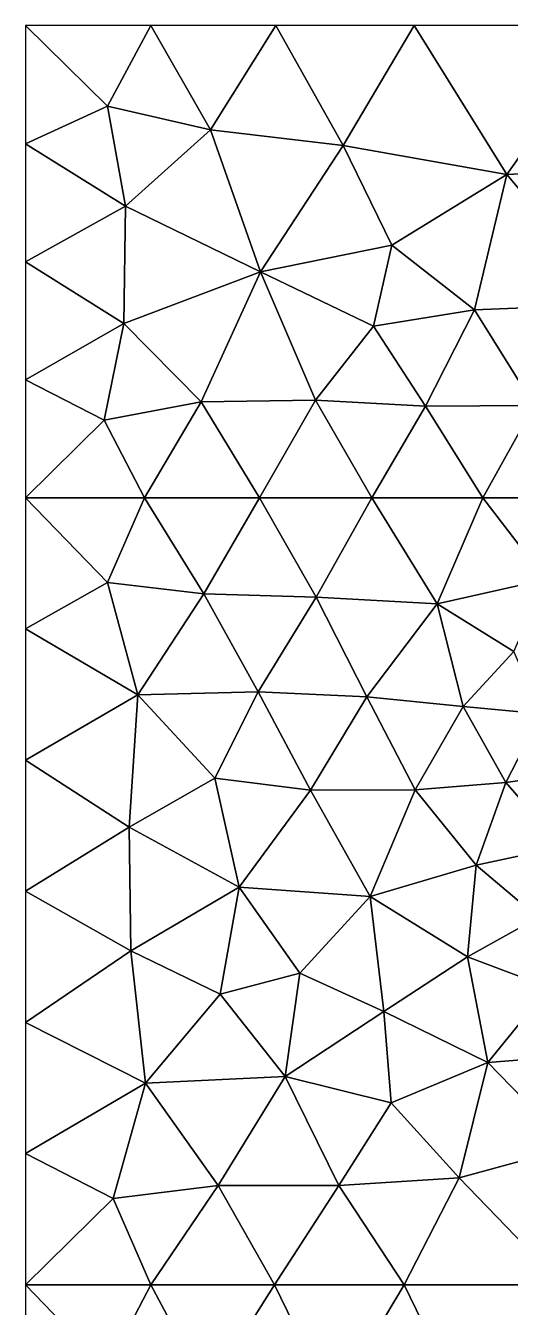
# Model space of a CAD drawing. Header units: metres. Extents: x 2 to 72, y -280 to 0.
# Drawn here: x 2 to 9.7, y -20.36 to 0 of the extents above; entities that cross this region are included whole.
import ezdxf

# ---------------------------------------------------------------- set-up
doc = ezdxf.new("R2010")
doc.units = ezdxf.units.M

msp = doc.modelspace()

# ---------------------------------------------------------------- linework, layer by layer
at = {"layer": 'layer', "color": 0}
for points in [[(2, 0), (2, -1.875), (3.3023, -1.27988)], [(3.98675, 0), (2, 0), (3.3023, -1.27988)], [(4.93683, -1.65715), (3.98675, 0), (3.3023, -1.27988)], [(5.9735, 0), (3.98675, 0), (4.93683, -1.65715)], [(7.04373, -1.90145), (5.9735, 0), (4.93683, -1.65715)], [(8.16749, 0), (5.9735, 0), (7.04373, -1.90145)], [(9.63883, -2.36248), (8.16749, 0), (7.04373, -1.90145)], [(11.3183, 0), (8.16749, 0), (9.63883, -2.36248)], [(12.6271, -2.21626), (11.3183, 0), (9.63883, -2.36248)], [(3.3023, -1.27988), (2, -1.875), (3.5879, -2.86727)], [(3.3023, -1.27988), (3.5879, -2.86727), (4.93683, -1.65715)], [(4.93683, -1.65715), (3.5879, -2.86727), (5.73075, -3.91319)], [(7.04373, -1.90145), (4.93683, -1.65715), (5.73075, -3.91319)], [(2, -1.875), (2, -3.75), (3.5879, -2.86727)], [(7.81374, -3.4854), (7.04373, -1.90145), (5.73075, -3.91319)], [(9.63883, -2.36248), (7.04373, -1.90145), (7.81374, -3.4854)], [(12.6271, -2.21626), (9.63883, -2.36248), (11.3716, -4.42177)], [(9.63883, -2.36248), (7.81374, -3.4854), (9.1291, -4.51495)], [(11.3716, -4.42177), (9.63883, -2.36248), (9.1291, -4.51495)], [(3.5879, -2.86727), (2, -3.75), (3.5586, -4.73175)], [(3.5879, -2.86727), (3.5586, -4.73175), (5.73075, -3.91319)], [(5.73075, -3.91319), (7.52408, -4.77616), (7.81374, -3.4854)], [(7.52408, -4.77616), (9.1291, -4.51495), (7.81374, -3.4854)], [(2, -3.75), (2, -5.625), (3.5586, -4.73175)], [(5.73075, -3.91319), (3.5586, -4.73175), (4.78872, -5.9757)], [(4.78872, -5.9757), (6.60005, -5.95065), (5.73075, -3.91319)], [(5.73075, -3.91319), (6.60005, -5.95065), (7.52408, -4.77616)], [(9.1291, -4.51495), (10.0746, -6.0343), (11.3716, -4.42177)], [(7.52408, -4.77616), (8.34688, -6.04426), (9.1291, -4.51495)], [(8.34688, -6.04426), (10.0746, -6.0343), (9.1291, -4.51495)], [(3.5586, -4.73175), (2, -5.625), (3.24609, -6.26545)], [(3.5586, -4.73175), (3.24609, -6.26545), (4.78872, -5.9757)], [(6.60005, -5.95065), (8.34688, -6.04426), (7.52408, -4.77616)], [(2, -5.625), (2, -7.5), (3.24609, -6.26545)], [(3.24609, -6.26545), (3.88468, -7.5), (4.78872, -5.9757)], [(3.88468, -7.5), (5.71421, -7.5), (4.78872, -5.9757)], [(4.78872, -5.9757), (5.71421, -7.5), (6.60005, -5.95065)], [(5.71421, -7.5), (7.49691, -7.5), (6.60005, -5.95065)], [(6.60005, -5.95065), (7.49691, -7.5), (8.34688, -6.04426)], [(7.49691, -7.5), (9.25757, -7.5), (8.34688, -6.04426)], [(8.34688, -6.04426), (9.25757, -7.5), (10.0746, -6.0343)], [(9.25757, -7.5), (10.8139, -7.5), (10.0746, -6.0343)], [(2, -7.5), (3.88468, -7.5), (3.24609, -6.26545)], [(2, -7.5), (2, -9.58333), (3.29939, -8.84698)], [(3.88468, -7.5), (2, -7.5), (3.29939, -8.84698)], [(4.83064, -9.02399), (3.88468, -7.5), (3.29939, -8.84698)], [(5.71421, -7.5), (3.88468, -7.5), (4.83064, -9.02399)], [(6.61308, -9.07623), (5.71421, -7.5), (4.83064, -9.02399)], [(7.49691, -7.5), (5.71421, -7.5), (6.61308, -9.07623)], [(8.53335, -9.18434), (7.49691, -7.5), (6.61308, -9.07623)], [(9.25757, -7.5), (7.49691, -7.5), (8.53335, -9.18434)], [(10.2555, -8.79515), (9.25757, -7.5), (8.53335, -9.18434)], [(10.8139, -7.5), (9.25757, -7.5), (10.2555, -8.79515)], [(3.29939, -8.84698), (2, -9.58333), (3.78165, -10.6276)], [(3.29939, -8.84698), (3.78165, -10.6276), (4.83064, -9.02399)], [(10.2555, -8.79515), (8.53335, -9.18434), (9.75381, -9.9411)], [(4.83064, -9.02399), (3.78165, -10.6276), (5.69338, -10.5842)], [(6.61308, -9.07623), (4.83064, -9.02399), (5.69338, -10.5842)], [(7.41529, -10.6588), (6.61308, -9.07623), (5.69338, -10.5842)], [(8.53335, -9.18434), (6.61308, -9.07623), (7.41529, -10.6588)], [(8.53335, -9.18434), (7.41529, -10.6588), (8.94663, -10.8159)], [(9.75381, -9.9411), (8.53335, -9.18434), (8.94663, -10.8159)], [(2, -9.58333), (2, -11.6667), (3.78165, -10.6276)], [(9.75381, -9.9411), (8.94663, -10.8159), (10.1865, -10.93)], [(3.78165, -10.6276), (5.00645, -11.9553), (5.69338, -10.5842)], [(5.69338, -10.5842), (5.00645, -11.9553), (6.5254, -12.144)], [(7.41529, -10.6588), (5.69338, -10.5842), (6.5254, -12.144)], [(3.78165, -10.6276), (2, -11.6667), (3.64175, -12.7308)], [(3.78165, -10.6276), (3.64175, -12.7308), (5.00645, -11.9553)], [(7.41529, -10.6588), (6.5254, -12.144), (8.1867, -12.1379)], [(8.94663, -10.8159), (7.41529, -10.6588), (8.1867, -12.1379)], [(8.94663, -10.8159), (8.1867, -12.1379), (9.62446, -12.0238)], [(10.1865, -10.93), (8.94663, -10.8159), (9.62446, -12.0238)], [(10.1865, -10.93), (9.62446, -12.0238), (10.7781, -11.8604)], [(2, -11.6667), (2, -13.75), (3.64175, -12.7308)], [(5.00645, -11.9553), (3.64175, -12.7308), (5.39269, -13.6852)], [(5.00645, -11.9553), (5.39269, -13.6852), (6.5254, -12.144)], [(10.7781, -11.8604), (9.62446, -12.0238), (10.5162, -13.0426)], [(6.5254, -12.144), (5.39269, -13.6852), (7.4711, -13.8305)], [(8.1867, -12.1379), (6.5254, -12.144), (7.4711, -13.8305)], [(8.1867, -12.1379), (7.4711, -13.8305), (9.15574, -13.3376)], [(9.62446, -12.0238), (8.1867, -12.1379), (9.15574, -13.3376)], [(9.62446, -12.0238), (9.15574, -13.3376), (10.5162, -13.0426)], [(3.64175, -12.7308), (2, -13.75), (3.67067, -14.6969)], [(3.64175, -12.7308), (3.67067, -14.6969), (5.39269, -13.6852)], [(10.5162, -13.0426), (9.15574, -13.3376), (10.1398, -14.1667)], [(7.4711, -13.8305), (9.01587, -14.792), (9.15574, -13.3376)], [(9.15574, -13.3376), (9.01587, -14.792), (10.1398, -14.1667)], [(2, -13.75), (2, -15.8333), (3.67067, -14.6969)], [(5.39269, -13.6852), (3.67067, -14.6969), (5.08763, -15.3842)], [(5.39269, -13.6852), (5.08763, -15.3842), (6.35183, -15.0491)], [(5.39269, -13.6852), (6.35183, -15.0491), (7.4711, -13.8305)], [(6.35183, -15.0491), (7.6849, -15.6573), (7.4711, -13.8305)], [(7.4711, -13.8305), (7.6849, -15.6573), (9.01587, -14.792)], [(9.01587, -14.792), (10.3061, -15.2758), (10.1398, -14.1667)], [(3.67067, -14.6969), (2, -15.8333), (3.90364, -16.7962)], [(3.67067, -14.6969), (3.90364, -16.7962), (5.08763, -15.3842)], [(7.6849, -15.6573), (9.33833, -16.4708), (9.01587, -14.792)], [(9.01587, -14.792), (9.33833, -16.4708), (10.3061, -15.2758)], [(5.08763, -15.3842), (6.12311, -16.6909), (6.35183, -15.0491)], [(6.35183, -15.0491), (6.12311, -16.6909), (7.6849, -15.6573)], [(5.08763, -15.3842), (3.90364, -16.7962), (6.12311, -16.6909)], [(9.33833, -16.4708), (11.0121, -16.3379), (10.3061, -15.2758)], [(6.12311, -16.6909), (7.80213, -17.1079), (7.6849, -15.6573)], [(7.80213, -17.1079), (9.33833, -16.4708), (7.6849, -15.6573)], [(2, -15.8333), (2, -17.9167), (3.90364, -16.7962)], [(7.80213, -17.1079), (8.8832, -18.3029), (9.33833, -16.4708)], [(8.8832, -18.3029), (10.649, -17.8191), (9.33833, -16.4708)], [(9.33833, -16.4708), (10.649, -17.8191), (11.0121, -16.3379)], [(3.90364, -16.7962), (5.05548, -18.4228), (6.12311, -16.6909)], [(5.05548, -18.4228), (6.97154, -18.4207), (6.12311, -16.6909)], [(6.12311, -16.6909), (6.97154, -18.4207), (7.80213, -17.1079)], [(3.90364, -16.7962), (2, -17.9167), (3.38993, -18.6273)], [(3.90364, -16.7962), (3.38993, -18.6273), (5.05548, -18.4228)], [(6.97154, -18.4207), (8.8832, -18.3029), (7.80213, -17.1079)], [(8.8832, -18.3029), (10.5251, -20), (10.649, -17.8191)], [(2, -17.9167), (2, -20), (3.38993, -18.6273)], [(6.97154, -18.4207), (8.01033, -20), (8.8832, -18.3029)], [(8.01033, -20), (10.5251, -20), (8.8832, -18.3029)], [(3.38993, -18.6273), (3.99034, -20), (5.05548, -18.4228)], [(3.99034, -20), (5.95401, -20), (5.05548, -18.4228)], [(5.05548, -18.4228), (5.95401, -20), (6.97154, -18.4207)], [(5.95401, -20), (8.01033, -20), (6.97154, -18.4207)], [(2, -20), (3.99034, -20), (3.38993, -18.6273)], [(2, -20), (2, -22), (3.29089, -21.338)], [(3.99034, -20), (2, -20), (3.29089, -21.338)], [(4.88659, -21.6923), (3.99034, -20), (3.29089, -21.338)], [(5.95401, -20), (3.99034, -20), (4.88659, -21.6923)], [(6.8755, -21.9039), (5.95401, -20), (4.88659, -21.6923)], [(8.01033, -20), (5.95401, -20), (6.8755, -21.9039)], [(9.06061, -22.1561), (8.01033, -20), (6.8755, -21.9039)], [(10.5251, -20), (8.01033, -20), (9.06061, -22.1561)], [(11.6462, -22.7018), (10.5251, -20), (9.06061, -22.1561)]]:
    msp.add_3dface(points, dxfattribs=at)

doc.saveas('drawing.dxf')
